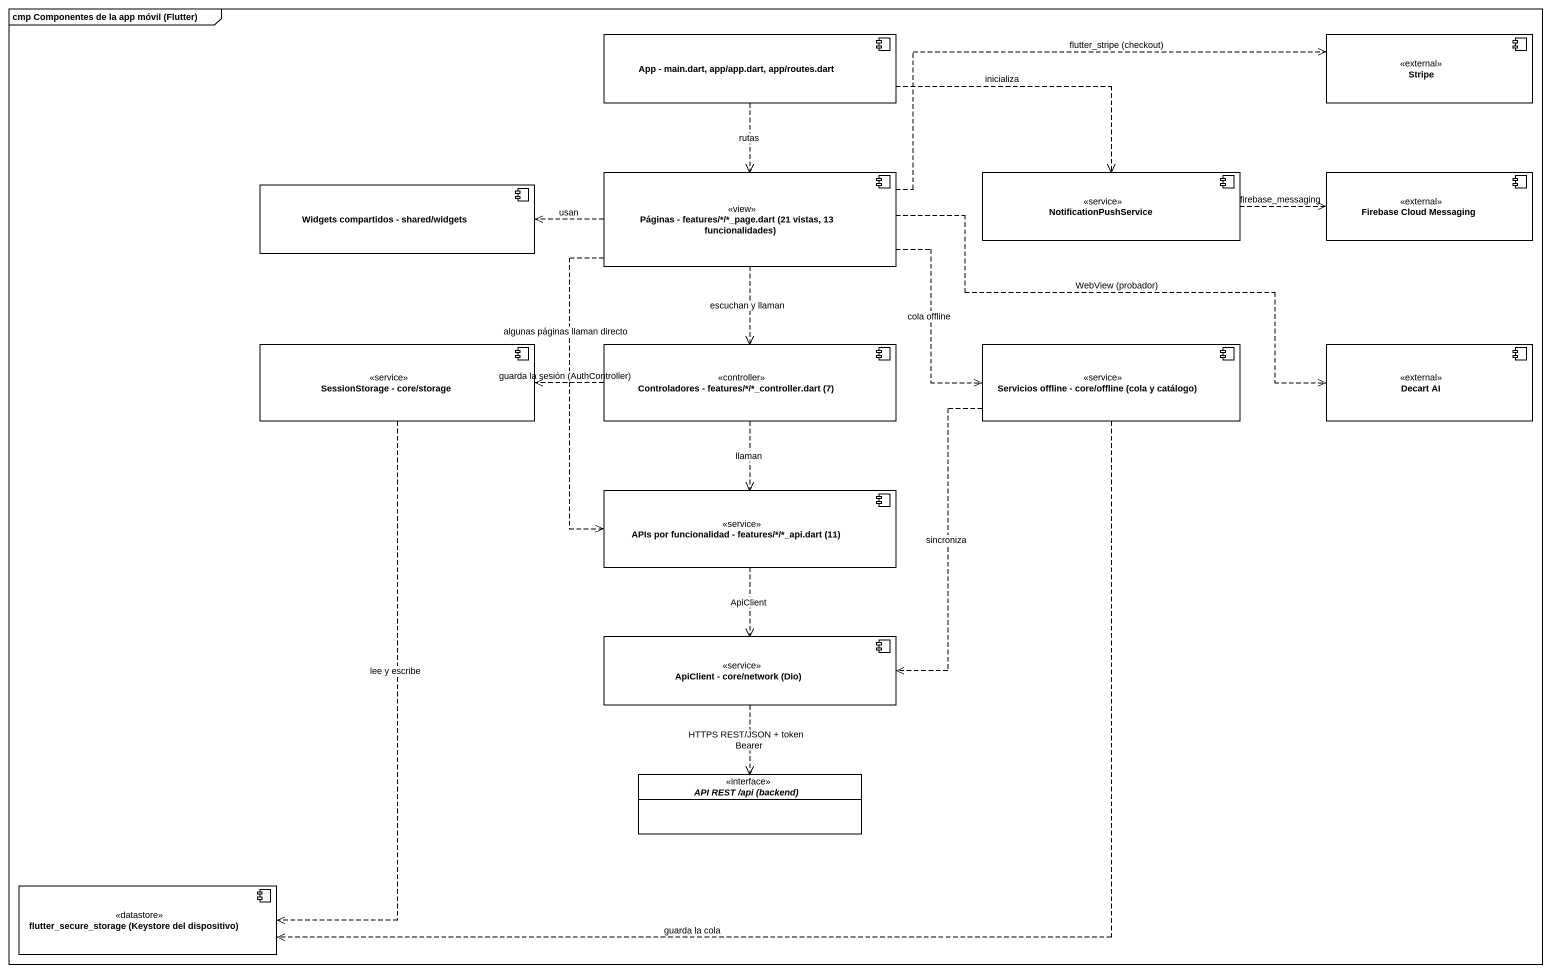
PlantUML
@startuml
mainframe cmp Componentes de la app móvil (Flutter)
allowmixing
hide circle
hide empty members
component "App - main.dart, app/app.dart, app/routes.dart" as App_main_dart_app_app_dart
component Stripe <<external>>
component "Páginas - features/*/*_page.dart (21 vistas, 13 funcionalidades)" as Páginas_features_page_dart <<view>>
component NotificationPushService <<service>>
component "Firebase Cloud Messaging" as Firebase_Cloud_Messaging <<external>>
component "Widgets compartidos - shared/widgets" as Widgets_compartidos_shared
component "SessionStorage - core/storage" as SessionStorage_core_storage <<service>>
component "Controladores - features/*/*_controller.dart (7)" as Controladores_features <<controller>>
component "Servicios offline - core/offline (cola y catálogo)" as Servicios_offline_core <<service>>
component "Decart AI" as Decart_AI <<external>>
component "APIs por funcionalidad - features/*/*_api.dart (11)" as APIs_por_funcionalidad <<service>>
component "ApiClient - core/network (Dio)" as ApiClient_core_network_Dio <<service>>
interface "API REST /api (backend)" as API_REST_api_backend
component "flutter_secure_storage (Keystore del dispositivo)" as flutter_secure_storage <<datastore>>
App_main_dart_app_app_dart ..> Páginas_features_page_dart : rutas
App_main_dart_app_app_dart .right.> NotificationPushService : inicializa
Páginas_features_page_dart .right.> Stripe : flutter_stripe (checkout)
Páginas_features_page_dart .left.> Widgets_compartidos_shared : usan
Páginas_features_page_dart ..> Controladores_features : escuchan y llaman
Páginas_features_page_dart .right.> Servicios_offline_core : cola offline
Páginas_features_page_dart .right.> Decart_AI : WebView (probador)
Páginas_features_page_dart ..> APIs_por_funcionalidad : algunas páginas llaman directo
NotificationPushService .right.> Firebase_Cloud_Messaging : firebase_messaging
SessionStorage_core_storage ..> flutter_secure_storage : lee y escribe
Controladores_features .left.> SessionStorage_core_storage : guarda la sesión (AuthController)
Controladores_features ..> APIs_por_funcionalidad : llaman
Servicios_offline_core ..> ApiClient_core_network_Dio : sincroniza
Servicios_offline_core .left.> flutter_secure_storage : guarda la cola
APIs_por_funcionalidad ..> ApiClient_core_network_Dio : ApiClient
ApiClient_core_network_Dio ..> API_REST_api_backend : HTTPS REST/JSON + token Bearer
@enduml
